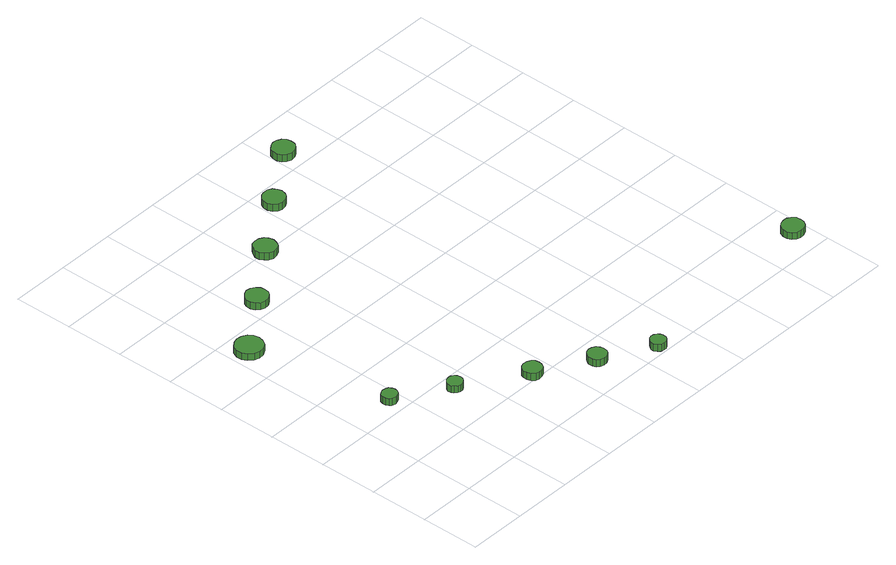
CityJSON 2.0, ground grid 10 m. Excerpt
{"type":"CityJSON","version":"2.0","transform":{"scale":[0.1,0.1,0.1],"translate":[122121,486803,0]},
"CityObjects":{
"tree1":{"type":"SolitaryVegetationObject","attributes":{"function":"something"},"geometry":[{"type":"MultiSurface","lod":"1","boundaries":[[[0,1,2,3,4,5,6,7,8,9,10,11,12,13,14]],[[15,16,17,18,19,20,21,22,23,24,25,26,27,28,29]],[[0,29,28,1]],[[1,28,27,2]],[[2,27,26,3]],[[3,26,25,4]],[[4,25,24,5]],[[5,24,23,6]],[[6,23,22,7]],[[7,22,21,8]],[[8,21,20,9]],[[9,20,19,10]],[[10,19,18,11]],[[11,18,17,12]],[[12,17,16,13]],[[13,16,15,14]],[[14,15,29,0]]]}]},
"tree2":{"type":"SolitaryVegetationObject","attributes":{"function":"something"},"geometry":[{"type":"MultiSurface","lod":"1","boundaries":[[[30,31,32,33,34,35,36,37,38,39,40,41,42,43,44]],[[45,46,47,48,49,50,51,52,53,54,55,56,57,58,59]],[[30,59,58,31]],[[31,58,57,32]],[[32,57,56,33]],[[33,56,55,34]],[[34,55,54,35]],[[35,54,53,36]],[[36,53,52,37]],[[37,52,51,38]],[[38,51,50,39]],[[39,50,49,40]],[[40,49,48,41]],[[41,48,47,42]],[[42,47,46,43]],[[43,46,45,44]],[[44,45,59,30]]]}]},
"tree3":{"type":"SolitaryVegetationObject","attributes":{"function":"something"},"geometry":[{"type":"MultiSurface","lod":"1","boundaries":[[[60,61,62,63,64,65,66,67,68,69,70,71,72,73,74]],[[75,76,77,78,79,80,81,82,83,84,85,86,87,88,89]],[[60,89,88,61]],[[61,88,87,62]],[[62,87,86,63]],[[63,86,85,64]],[[64,85,84,65]],[[65,84,83,66]],[[66,83,82,67]],[[67,82,81,68]],[[68,81,80,69]],[[69,80,79,70]],[[70,79,78,71]],[[71,78,77,72]],[[72,77,76,73]],[[73,76,75,74]],[[74,75,89,60]]]}]},
"tree4":{"type":"SolitaryVegetationObject","attributes":{"function":"something"},"geometry":[{"type":"MultiSurface","lod":"1","boundaries":[[[90,91,92,93,94,95,96,97,98,99,100,101,102,103,104]],[[105,106,107,108,109,110,111,112,113,114,115,116,117,118,119]],[[90,119,118,91]],[[91,118,117,92]],[[92,117,116,93]],[[93,116,115,94]],[[94,115,114,95]],[[95,114,113,96]],[[96,113,112,97]],[[97,112,111,98]],[[98,111,110,99]],[[99,110,109,100]],[[100,109,108,101]],[[101,108,107,102]],[[102,107,106,103]],[[103,106,105,104]],[[104,105,119,90]]]}]},
"tree5":{"type":"SolitaryVegetationObject","attributes":{"function":"something"},"geometry":[{"type":"MultiSurface","lod":"1","boundaries":[[[120,121,122,123,124,125,126,127,128,129,130,131,132,133,134]],[[135,136,137,138,139,140,141,142,143,144,145,146,147,148,149]],[[120,149,148,121]],[[121,148,147,122]],[[122,147,146,123]],[[123,146,145,124]],[[124,145,144,125]],[[125,144,143,126]],[[126,143,142,127]],[[127,142,141,128]],[[128,141,140,129]],[[129,140,139,130]],[[130,139,138,131]],[[131,138,137,132]],[[132,137,136,133]],[[133,136,135,134]],[[134,135,149,120]]]}]},
"tree6":{"type":"SolitaryVegetationObject","attributes":{"function":"something"},"geometry":[{"type":"MultiSurface","lod":"1","boundaries":[[[150,151,152,153,154,155,156,157,158,159,160,161,162,163,164]],[[165,166,167,168,169,170,171,172,173,174,175,176,177,178,179]],[[150,179,178,151]],[[151,178,177,152]],[[152,177,176,153]],[[153,176,175,154]],[[154,175,174,155]],[[155,174,173,156]],[[156,173,172,157]],[[157,172,171,158]],[[158,171,170,159]],[[159,170,169,160]],[[160,169,168,161]],[[161,168,167,162]],[[162,167,166,163]],[[163,166,165,164]],[[164,165,179,150]]]}]},
"tree7":{"type":"SolitaryVegetationObject","attributes":{"function":"something"},"geometry":[{"type":"MultiSurface","lod":"1","boundaries":[[[180,181,182,183,184,185,186,187,188,189,190,191,192,193,194]],[[195,196,197,198,199,200,201,202,203,204,205,206,207,208,209]],[[180,209,208,181]],[[181,208,207,182]],[[182,207,206,183]],[[183,206,205,184]],[[184,205,204,185]],[[185,204,203,186]],[[186,203,202,187]],[[187,202,201,188]],[[188,201,200,189]],[[189,200,199,190]],[[190,199,198,191]],[[191,198,197,192]],[[192,197,196,193]],[[193,196,195,194]],[[194,195,209,180]]]}]},
"tree8":{"type":"SolitaryVegetationObject","attributes":{"function":"something"},"geometry":[{"type":"MultiSurface","lod":"1","boundaries":[[[210,211,212,213,214,215,216,217,218,219,220,221,222,223,224]],[[225,226,227,228,229,230,231,232,233,234,235,236,237,238,239]],[[210,239,238,211]],[[211,238,237,212]],[[212,237,236,213]],[[213,236,235,214]],[[214,235,234,215]],[[215,234,233,216]],[[216,233,232,217]],[[217,232,231,218]],[[218,231,230,219]],[[219,230,229,220]],[[220,229,228,221]],[[221,228,227,222]],[[222,227,226,223]],[[223,226,225,224]],[[224,225,239,210]]]}]},
"tree9":{"type":"SolitaryVegetationObject","attributes":{"function":"something"},"geometry":[{"type":"MultiSurface","lod":"1","boundaries":[[[240,241,242,243,244,245,246,247,248,249,250,251,252,253,254]],[[255,256,257,258,259,260,261,262,263,264,265,266,267,268,269]],[[240,269,268,241]],[[241,268,267,242]],[[242,267,266,243]],[[243,266,265,244]],[[244,265,264,245]],[[245,264,263,246]],[[246,263,262,247]],[[247,262,261,248]],[[248,261,260,249]],[[249,260,259,250]],[[250,259,258,251]],[[251,258,257,252]],[[252,257,256,253]],[[253,256,255,254]],[[254,255,269,240]]]}]},
"tree10":{"type":"SolitaryVegetationObject","attributes":{"function":"something"},"geometry":[{"type":"MultiSurface","lod":"1","boundaries":[[[270,271,272,273,274,275,276,277,278,279,280,281,282,283,284]],[[285,286,287,288,289,290,291,292,293,294,295,296,297,298,299]],[[270,299,298,271]],[[271,298,297,272]],[[272,297,296,273]],[[273,296,295,274]],[[274,295,294,275]],[[275,294,293,276]],[[276,293,292,277]],[[277,292,291,278]],[[278,291,290,279]],[[279,290,289,280]],[[280,289,288,281]],[[281,288,287,282]],[[282,287,286,283]],[[283,286,285,284]],[[284,285,299,270]]]}]},
"tree11":{"type":"SolitaryVegetationObject","attributes":{"function":"something"},"geometry":[{"type":"MultiSurface","lod":"1","boundaries":[[[300,301,302,303,304,305,306,307,308,309,310,311,312,313,314]],[[315,316,317,318,319,320,321,322,323,324,325,326,327,328,329]],[[300,329,328,301]],[[301,328,327,302]],[[302,327,326,303]],[[303,326,325,304]],[[304,325,324,305]],[[305,324,323,306]],[[306,323,322,307]],[[307,322,321,308]],[[308,321,320,309]],[[309,320,319,310]],[[310,319,318,311]],[[311,318,317,312]],[[312,317,316,313]],[[313,316,315,314]],[[314,315,329,300]]]}]}
},
"vertices":[
[88,223,28],[87,228,28],[84,233,28],[79,235,28],[74,236,28],[68,234,28],[64,231,28],[62,226,28],[62,220,28],[64,215,28],[68,212,28],[74,210,28],[79,211,28],[84,213,28],[87,218,28],[87,218,15],[84,213,15],[79,211,15],[74,210,15],[68,212,15],[64,215,15],[62,220,15],[62,226,15],[64,231,15],[68,234,15],[74,236,15],[79,235,15],[84,233,15],[87,228,15],[88,223,15],
[51,458,25],[49,468,25],[44,475,25],[35,480,25],[26,481,25],[17,478,25],[9,472,25],[5,463,25],[5,453,25],[9,445,25],[17,438,25],[26,435,25],[35,436,25],[44,441,25],[49,449,25],[49,449,13],[44,441,13],[35,436,13],[26,435,13],[17,438,13],[9,445,13],[5,453,13],[5,463,13],[9,472,13],[17,478,13],[26,481,13],[35,480,13],[44,475,13],[49,468,13],[51,458,13],
[174,170,28],[173,176,28],[170,180,28],[165,183,28],[160,183,28],[155,182,28],[151,178,28],[148,173,28],[148,167,28],[151,163,28],[155,159,28],[160,157,28],[165,158,28],[170,161,28],[173,165,28],[173,165,15],[170,161,15],[165,158,15],[160,157,15],[155,159,15],[151,163,15],[148,167,15],[148,173,15],[151,178,15],[155,182,15],[160,183,15],[165,183,15],[170,180,15],[173,176,15],[174,170,15],
[144,529,24],[143,536,24],[138,543,24],[131,547,24],[123,548,24],[116,545,24],[110,540,24],[107,533,24],[107,525,24],[110,518,24],[116,512,24],[123,510,24],[131,511,24],[138,515,24],[143,521,24],[143,521,11],[138,515,11],[131,511,11],[123,510,11],[116,512,11],[110,518,11],[107,525,11],[107,533,11],[110,540,11],[116,545,11],[123,548,11],[131,547,11],[138,543,11],[143,536,11],[144,529,11],
[278,107,27],[277,114,27],[273,119,27],[267,122,27],[260,123,27],[254,121,27],[249,117,27],[247,111,27],[247,104,27],[249,98,27],[254,93,27],[260,91,27],[267,92,27],[273,95,27],[277,101,27],[277,101,14],[273,95,14],[267,92,14],[260,91,14],[254,93,14],[249,98,14],[247,104,14],[247,111,14],[249,117,14],[254,121,14],[260,123,14],[267,122,14],[273,119,14],[277,114,14],[278,107,14],
[368,59,25],[367,65,25],[363,71,25],[357,74,25],[351,75,25],[344,73,25],[340,68,25],[337,62,25],[337,55,25],[340,49,25],[344,45,25],[351,43,25],[357,44,25],[363,47,25],[367,52,25],[367,52,12],[363,47,12],[357,44,12],[351,43,12],[344,45,12],[340,49,12],[337,55,12],[337,62,12],[340,68,12],[344,73,12],[351,75,12],[357,74,12],[363,71,12],[367,65,12],[368,59,12],
[243,599,23],[241,607,23],[237,613,23],[230,617,23],[222,618,23],[214,616,23],[209,610,23],[205,603,23],[205,595,23],[209,588,23],[214,583,23],[222,580,23],[230,581,23],[237,585,23],[241,592,23],[241,592,10],[237,585,10],[230,581,10],[222,580,10],[214,583,10],[209,588,10],[205,595,10],[205,603,10],[209,610,10],[214,616,10],[222,618,10],[230,617,10],[237,613,10],[241,607,10],[243,599,10],
[450,14,25],[449,19,25],[446,23,25],[441,26,25],[436,27,25],[431,25,25],[427,21,25],[424,16,25],[424,11,25],[427,6,25],[431,2,25],[436,1,25],[441,1,25],[446,4,25],[449,8,25],[449,8,12],[446,4,12],[441,1,12],[436,1,12],[431,2,12],[427,6,12],[424,11,12],[424,16,12],[427,21,12],[431,25,12],[436,27,12],[441,26,12],[446,23,12],[449,19,12],[450,14,12],
[340,668,22],[338,675,22],[334,682,22],[327,686,22],[319,686,22],[312,684,22],[306,679,22],[303,672,22],[303,664,22],[306,656,22],[312,651,22],[319,649,22],[327,650,22],[334,654,22],[338,660,22],[338,660,9],[334,654,9],[327,650,9],[319,649,9],[312,651,9],[306,656,9],[303,664,9],[303,672,9],[306,679,9],[312,684,9],[319,686,9],[327,686,9],[334,682,9],[338,675,9],[340,668,9],
[439,737,21],[438,745,21],[433,751,21],[426,755,21],[418,756,21],[411,753,21],[405,748,21],[402,741,21],[402,733,21],[405,726,21],[411,721,21],[418,718,21],[426,719,21],[433,723,21],[438,729,21],[438,729,8],[433,723,8],[426,719,8],[418,718,8],[411,721,8],[405,726,8],[402,733,8],[402,741,8],[405,748,8],[411,753,8],[418,756,8],[426,755,8],[433,751,8],[438,745,8],[439,737,8],
[794,47,23],[793,55,23],[788,61,23],[782,65,23],[774,65,23],[767,63,23],[761,58,23],[758,51,23],[758,43,23],[761,36,23],[767,31,23],[774,29,23],[782,30,23],[788,33,23],[793,40,23],[793,40,10],[788,33,10],[782,30,10],[774,29,10],[767,31,10],[761,36,10],[758,43,10],[758,51,10],[761,58,10],[767,63,10],[774,65,10],[782,65,10],[788,61,10],[793,55,10],[794,47,10]
]}
